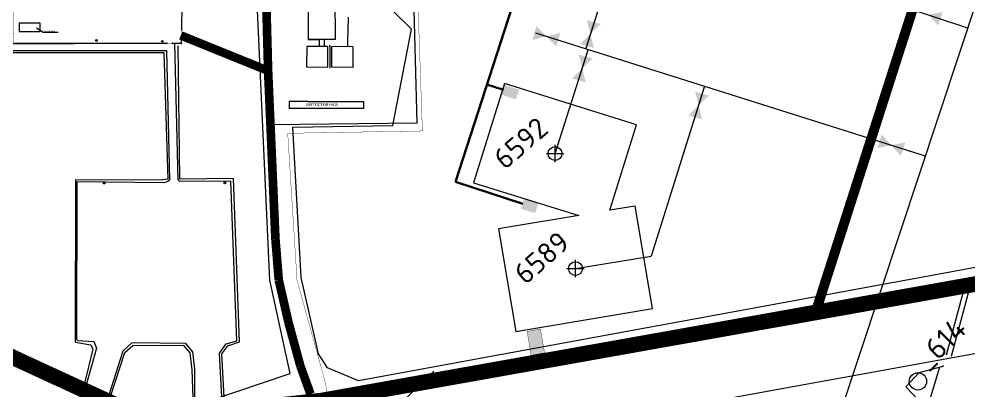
# Model space of a CAD drawing. Header units: millimetres. Extents: x 519 to 9564855, y -810 to 5021775.
# Drawn here: x 9529345 to 9529894, y 4999729 to 4999943 of the extents above; entities that cross this region are included whole.
import ezdxf

# ---------------------------------------------------------------- set-up
doc = ezdxf.new("R2010")
doc.units = ezdxf.units.MM
doc.header["$LTSCALE"] = 2
doc.header["$MEASUREMENT"] = 0
doc.header["$PDMODE"] = 2
doc.header["$PDSIZE"] = 5
for name, pattern in [('1', [0]), ('92051501$0$GROUND1', [60, 50, -10]), ('92051501$0$GROUND2', [35, 25, -10])]:
    doc.linetypes.add(name, pattern=pattern)
for name, color, linetype in [('164 скв. на 2011 год (измененные)', 121, 'Continuous'), ('Existing roads', 41, 'Continuous'), ('ograda', 252, 'Ограда металлическая на фундаменте'), ('ograzhdenie', 253, 'Ограда металлическая 1 м и более'), ('OilColl&Flowlines', 3, 'Continuous'), ('OLD WELLS(dr.bfr2000)', 24, 'Continuous'), ('otsypka', 30, 'Откос неукрепленный ЛЕВЫЙ'), ('POINT', 7, 'Continuous'), ('PPLINE_WAT', 7, 'WTR_LINE'), ('ROAD_ASF', 9, 'Continuous'), ('ROAD_FIELD', 255, '92051501$0$GROUND2'), ('ROAD_GROUND', 9, 'Continuous'), ('Stolb', 1, '1'), ('zdanie', 8, '1'), ('Скважины на 2014 год', 70, 'Continuous')]:
    doc.layers.add(name, color=color, linetype=linetype)
for name, color, linetype, lineweight in [('Оптиковолоконный кабель', 220, 'CAB6', 20), ('Электро', 1, 'Continuous', 30), ('Электроснаб', 1, 'Continuous', 18), ('Электроснабжене', 1, 'Continuous', 18)]:
    doc.layers.add(name, color=color, linetype=linetype, lineweight=lineweight)
doc.styles.add('92051501$0$STANDARD', font='simplex.shx')
doc.styles.add('Elect', font='isocpeur.ttf')
doc.styles.get("Standard").update_dxf_attribs({"font": 'isocpeur.ttf', "width": 0.5})
doc.linetypes.add('CAB', pattern='A,0.7,-0.43403,["K",Standard,S=0.9,R=0,X=-0.4,Y=-0.3],-0.8', length=1.93403)
doc.linetypes.add('CAB6', pattern='A,0.9,-0.9,["6",Standard,S=0.9,R=0,X=-0.8,Y=-0.4],11', length=12.8)
doc.linetypes.add('WTR_LINE', pattern='A,0.5,-0.2,["W",92051501$0$STANDARD,S=0.1,R=0,X=-0.1,Y=-0.05],-0.05', length=0.75)
doc.linetypes.add('Ограда металлическая 1 м и более', pattern='A,1,[8,митяй.shx,S=0.05,R=0,X=0,Y=0],-0.175,[1,митяй.shx,S=0.015,R=0,X=0,Y=0],-0.15,-0.175,1', length=2.5)
doc.linetypes.add('Ограда металлическая на фундаменте', pattern='A,0.75,-0.5,0.5,[1,митяй.shx,S=0.05,R=0,X=0,Y=0],-0.5,0.5,-0.5,0.75', length=4)
doc.linetypes.add('Откос неукрепленный ЛЕВЫЙ', pattern='A,0.5,[5,митяй.shx,S=0.6,R=0,X=0,Y=0],0.5,[5,митяй.shx,S=0.25,R=0,X=0,Y=0]', length=1)
doc.linetypes.add('Откос неукрепленный ПРАВЫЙ', pattern='A,0.5,[5,митяй.shx,S=0.6,R=180,X=0,Y=0],0.5,[5,митяй.shx,S=0.25,R=180,X=0,Y=0]', length=1)

# ---------------------------------------------------------------- blocks, each defined once
blk = doc.blocks.new('CROSS')
at = {"color": 0}
for p, q in [((-50, 0), (50, 0)), ((0, -50), (0, 50))]:
    blk.add_line(p, q, dxfattribs=at)

msp = doc.modelspace()

# ---------------------------------------------------------------- hatches: boundary and pattern name
at = {"linetype": 'ByBlock', "lineweight": 0, "ltscale": 80}
h = msp.add_hatch(color=9, dxfattribs=at)
h.set_gradient(color1=(194, 199, 198), color2=(201, 207, 205), tint=1)
h.paths.add_polyline_path([(9529638.98322, 4999762.68144), (9529641.24262, 4999748.88393), (9529649.06351, 4999750.25908), (9529646.62148, 4999764.03542)])
at = {"layer": 'Электро'}
for points in [[(9529632.5039, 4999896.80069), (9529634.29966, 4999902.43282), (9529626.08881, 4999905.05079), (9529624.29305, 4999899.41867)], [(9529643.60157, 4999830.98341), (9529645.39734, 4999836.61554), (9529637.18648, 4999839.23351), (9529635.39072, 4999833.60139)]]:
    msp.add_hatch(color=256, dxfattribs=at).paths.add_polyline_path(points)
at = {"layer": 'Электроснаб', "linetype": 'ByBlock', "lineweight": 0}
for points in [[(9529632.5039, 4999896.80069), (9529634.29966, 4999902.43282), (9529626.08881, 4999905.05079), (9529624.29305, 4999899.41867)], [(9529643.60157, 4999830.98341), (9529645.39734, 4999836.61554), (9529637.18648, 4999839.23351), (9529635.39072, 4999833.60139)]]:
    msp.add_hatch(color=1, dxfattribs=at).paths.add_polyline_path(points)
at = {"layer": 'Электроснабжене', "linetype": 'ByBlock', "lineweight": 0}
for points in [[(9529632.5039, 4999896.80069), (9529634.29966, 4999902.43282), (9529626.08881, 4999905.05079), (9529624.29305, 4999899.41867)], [(9529643.60157, 4999830.98341), (9529645.39734, 4999836.61554), (9529637.18648, 4999839.23351), (9529635.39072, 4999833.60139)]]:
    msp.add_hatch(color=1, dxfattribs=at).paths.add_polyline_path(points)

# ---------------------------------------------------------------- linework, layer by layer
at = {"color": 3, "lineweight": 0}
for p, q in [((9529512.308, 4999967.452, -0.129), (9529512.518, 4999931.472, -0.129)), ((9529527.838, 4999967.512, -0.129), (9529528.048, 4999931.532, -0.129)), ((9529528.048, 4999931.532, -0.129), (9529512.518, 4999931.472, -0.129)), ((9529512.518, 4999931.472, -0.129), (9529515.788, 4999931.472, -0.129)), ((9529512.518, 4999931.472, -0.129), (9529518.788, 4999931.472, -0.129)), ((9529518.788, 4999931.472, -0.129), (9529518.73909, 4999927.40633, -0.129)), ((9529521.748, 4999931.532, -0.129), (9529521.69794, 4999927.37074, -0.129)), ((9529528.048, 4999931.532, -0.129), (9529521.748, 4999931.532, -0.129)), ((9529511.618, 4999927.492, -0.129), (9529511.588, 4999915.642, -0.129)), ((9529523.61694, 4999927.34765, -0.129), (9529511.618, 4999927.492, -0.129)), ((9529523.61692, 4999927.33125, -0.129), (9529523.58691, 4999915.48042, -0.129)), ((9529511.588, 4999915.642, -0.129), (9529523.58696, 4999915.49765, -0.129))]:
    msp.add_line(p, q, dxfattribs=at)
at = {"color": 5, "lineweight": 0}
msp.add_line((9529535.31833, 4999927.20688, -0.129), (9529535.50357, 4999940.39203, -0.129), dxfattribs=at)
at = {"color": 5, "linetype": 'ByBlock', "lineweight": 0, "ltscale": 5}
msp.add_line((9529535.55798, 4999944.26496, -0.129), (9529535.50357, 4999940.39203, -0.129), dxfattribs=at)
at = {"lineweight": 0}
for p, q in [((9529524.91692, 4999927.33125, -0.129), (9529524.91692, 4999928.1037, -0.129)), ((9529524.91692, 4999927.33125, -0.129), (9529524.91692, 4999914.83184, -0.129)), ((9529526.18899, 4999915.47625, -0.129), (9529526.21873, 4999927.30396, -0.129)), ((9529538.218, 4999927.172, -0.129), (9529526.21891, 4999927.31635, -0.129)), ((9529535.31864, 4999927.23295, -0.129), (9529535.31833, 4999927.20688, -0.129)), ((9529538.218, 4999927.172, -0.129), (9529538.188, 4999915.322, -0.129)), ((9529538.188, 4999915.322, -0.129), (9529526.18899, 4999915.47625, -0.129)), ((9529538.188, 4999915.322), (9529526.18899, 4999915.47625))]:
    msp.add_line(p, q, dxfattribs=at)
at = {"linetype": 'ByBlock', "lineweight": 0, "ltscale": 5}
for p, q in [((9529501.518, 4999895.632), (9529501.518, 4999891.632)), ((9529512.518, 4999895.632), (9529501.518, 4999895.632)), ((9529512.518, 4999895.632), (9529540.943, 4999895.632)), ((9529540.943, 4999895.632), (9529544.443, 4999895.632)), ((9529544.443, 4999895.632), (9529544.443, 4999891.632)), ((9529544.443, 4999891.632), (9529501.518, 4999891.632))]:
    msp.add_line(p, q, dxfattribs=at)
at = {"color": 3, "linetype": 'ByBlock', "lineweight": 0, "ltscale": 2, "const_width": 0.2, "elevation": -0.0749}
msp.add_lwpolyline([(9529439.3088, 4999929.1994), (9529342.2231, 4999929.3051), (9529343.7606, 5000047.7532), (9529440.73, 5000046.83), (9529439.3088, 4999929.1994)], dxfattribs=at)
at = {"color": 3, "linetype": 'ByBlock', "lineweight": 0, "ltscale": 80}
for points in [[(9529694.4, 4999994.2), (9529672.63417, 4999925.59519)], [(9529643.80813, 4999935.25361), (9529868.98613, 4999864.10253)]]:
    msp.add_lwpolyline(points, dxfattribs=at)
at = {"lineweight": 0, "elevation": 25.0928}
msp.add_lwpolyline([(9529355.41923, 4999938.17161), (9529359.27736, 4999935.71127), (9529368.07855, 4999935.68343)], dxfattribs=at)
at = {"color": 9, "linetype": 'ByBlock', "lineweight": 0, "ltscale": 80, "const_width": 0.2, "elevation": 0.00005}
msp.add_lwpolyline([(9529638.98322, 4999762.68144), (9529641.24262, 4999748.88393), (9529649.06351, 4999750.25908), (9529646.62148, 4999764.03542), (9529638.98322, 4999762.68144)], dxfattribs=at)
at = {"layer": '164 скв. на 2011 год (измененные)', "color": 0, "linetype": 'ByBlock', "lineweight": 0, "elevation": 0.00005}
for points in [[(9529686.83434, 4999832.69838), (9529702.24313, 4999882.16027), (9529625.83328, 4999905.96413), (9529607.98039, 4999848.65674), (9529668.88857, 4999829.6821)], [(9529668.88857, 4999829.6821), (9529622.51487, 4999821.8877), (9529632.46401, 4999762.69414), (9529711.38875, 4999775.95965), (9529701.43962, 4999835.15321), (9529686.83434, 4999832.69838)]]:
    msp.add_lwpolyline(points, dxfattribs=at)
at = {"layer": '164 скв. на 2011 год (измененные)', "color": 0, "linetype": 'ByBlock', "lineweight": 0}
for centre in [(9529655.1, 4999865.5), (9529666.9, 4999799)]:
    msp.add_circle(centre, 4, dxfattribs=at)
for p in [(9529655.1, 4999865.5), (9529666.9, 4999799)]:
    msp.add_point(p, dxfattribs=at)
at = {"layer": 'Existing roads', "lineweight": 0, "const_width": 5.7, "flags": 128}
msp.add_lwpolyline([(9529806.63412, 4999776.84575), (9529944.25, 5000206.25)], dxfattribs=at)
at = {"layer": 'ograda', "lineweight": 0}
for points, elevation in [([(9529439.4902, 4999936.721), (9529440.2106, 4999999.9812)], -0.0736), ([(9529342.2231, 4999929.3051), (9529430.825, 4999929.3354)], -0.4306), ([(9529433.8839, 4999929.3126), (9529439.3088, 4999929.2994), (9529439.2706, 4999932.1848)], -0.112)]:
    msp.add_lwpolyline(points, dxfattribs=dict(at, elevation=elevation))
at = {"layer": 'ograzhdenie', "lineweight": 0}
for points, elevation in [([(9529331.2612, 4999946.1188), (9529324.1728, 4999928.967), (9529430.55487, 4999929.35187)], -9.7024), ([(9529462.79709, 4999720.94925), (9529461.1486, 4999750.011), (9529465.0826, 4999755.5841), (9529471.1922, 4999757.2942), (9529467.8347, 4999849.4839), (9529438.3483, 4999849.2774), (9529437.2858, 4999850.2363), (9529435.41921, 4999929.36947)], -9.1111), ([(9529322.4948, 4999925.025), (9529430.65241, 4999925.06557)], -9.6425), ([(9529430.65241, 4999925.06557), (9529432.357, 4999850.1637), (9529431.3247, 4999849.3001), (9529428.9952, 4999848.5097), (9529378.8196, 4999849.2326), (9529378.5784, 4999758.0029), (9529379.2516, 4999757.3564), (9529388.5415, 4999756.9037), (9529390.1684, 4999753.0077), (9529384.39251, 4999732.29785)], -9.5317), ([(9529397.53391, 4999726.07863), (9529405.5868, 4999751.5106), (9529410.6013, 4999756.1069), (9529412.3038, 4999756.3121), (9529441.3336, 4999755.909), (9529445.5504, 4999750.9043), (9529446.8722, 4999740.9983), (9529446.79423, 4999719.21342)], -9.202)]:
    msp.add_lwpolyline(points, dxfattribs=dict(at, elevation=elevation))
at = {"layer": 'OilColl&Flowlines', "color": 3, "linetype": 'ByBlock', "lineweight": 0, "ltscale": 25}
msp.add_line((9529969.32587, 5000167.35196, -25.2319), (9529790.56897, 4999627.10811, -25.2319), dxfattribs=at)
at = {"layer": 'OilColl&Flowlines', "linetype": 'ByBlock', "lineweight": 0, "ltscale": 25}
msp.add_line((9529734.9, 4999990.7), (9529893.51054, 4999938.22085, -25.2319), dxfattribs=at)
at = {"layer": 'OilColl&Flowlines', "color": 3, "linetype": 'ByBlock', "lineweight": 0, "ltscale": 80}
for points in [[(9529655.1, 4999865.5), (9529674.30219, 4999925.49331)], [(9529741.54186, 4999904.372), (9529710.62869, 4999806.25572)], [(9529666.9, 4999799), (9529710.62869, 4999806.25572)]]:
    msp.add_lwpolyline(points, dxfattribs=at)
at = {"layer": 'OilColl&Flowlines', "linetype": 'ByBlock', "lineweight": 0, "ltscale": 25}
for points in [[(9529876.42844, 4999939.51435), (9529870.92387, 4999945.69437), (9529879.02821, 4999947.37145)], [(9529644.32207, 4999939.18621), (9529650.08381, 4999933.24523), (9529642.0579, 4999931.2259)], [(9529673.46043, 4999942.59081), (9529681.42074, 4999940.32664), (9529675.47976, 4999934.5649)], [(9529658.10972, 4999935.26455), (9529655.84555, 4999927.30424), (9529650.08381, 4999933.24523)], [(9529669.53877, 4999928.80316), (9529675.47976, 4999934.5649), (9529677.49908, 4999926.53899)], [(9529841.29227, 4999868.61529), (9529843.89205, 4999876.47239), (9529849.39661, 4999870.29237)], [(9529854.90118, 4999864.11235), (9529849.39661, 4999870.29237), (9529857.50095, 4999871.96945)]]:
    msp.add_solid(points, dxfattribs=at)
at = {"layer": 'OilColl&Flowlines', "color": 3, "linetype": 'ByBlock', "lineweight": 0, "ltscale": 25}
for points in [[(9529668.82236, 4999922.70813), (9529676.78267, 4999920.44396), (9529670.84168, 4999914.68221)], [(9529664.9007, 4999908.92047), (9529670.84168, 4999914.68221), (9529672.86101, 4999906.6563)], [(9529736.02947, 4999901.30715), (9529743.98977, 4999899.04298), (9529738.04879, 4999893.28124)], [(9529732.10781, 4999887.5195), (9529738.04879, 4999893.28124), (9529740.06811, 4999885.25533)]]:
    msp.add_solid(points, dxfattribs=at)
at = {"layer": 'OLD WELLS(dr.bfr2000)', "lineweight": 0}
msp.add_circle((9529864.8, 4999733.8), 5, dxfattribs=at)
at = {"layer": 'otsypka', "linetype": 'Откос неукрепленный ПРАВЫЙ', "lineweight": 0, "elevation": 25.0928}
for points in [[(9529295.17661, 4999856.97423), (9529323.22859, 4999923.87865), (9529429.07591, 4999923.9711), (9529431.35207, 4999850.75959), (9529427.1511, 4999850.16825), (9529378.07458, 4999850.30024), (9529377.79359, 4999756.55475), (9529386.95096, 4999754.89715), (9529388.11476, 4999752.46386), (9529383.22705, 4999732.84941)], [(9529464.03406, 4999721.07046), (9529462.55992, 4999749.67966), (9529466.07052, 4999754.28908), (9529472.86873, 4999756.62515), (9529469.39986, 4999851.13688), (9529438.34129, 4999850.77519), (9529437.26838, 4999927.82411)]]:
    msp.add_lwpolyline(points, dxfattribs=at)
at = {"layer": 'otsypka', "lineweight": 0, "elevation": 25.0928}
msp.add_lwpolyline([(9529398.51705, 4999725.61336), (9529406.43402, 4999750.39837), (9529411.20574, 4999754.58616), (9529440.22954, 4999754.69927), (9529444.04692, 4999750.30719), (9529445.24576, 4999740.54343), (9529445.91988, 4999718.98876)], dxfattribs=at)
at = {"layer": 'PPLINE_WAT', "color": 5, "lineweight": 0, "ltscale": 2}
msp.add_lwpolyline([(9529678.04536, 4999710.05417), (9530509.067, 4999861.038), (9530574.027, 4999857.44), (9530635.798, 4999849.551), (9530710.92893, 4999832.69702), (9530791.425, 4999806.726), (9532887.30423, 4999049.66301), (9532891.568, 4999047.93), (9533000, 4999292.00293)], dxfattribs=at)
at = {"layer": 'ROAD_ASF', "lineweight": 0}
for points in [[(9527474.32311, 5000617.56906), (9528116.89056, 5000310.63684), (9528226.81042, 5000254.72721), (9528337.76363, 5000207.62802), (9528423.33384, 5000175.53919), (9528508.23721, 5000140.55539), (9528831.91636, 4999991.29355), (9528958.52373, 4999929.76891), (9529199.19997, 4999816.72519), (9529420.2383, 4999714.80045), (9529519.78295, 4999725.69735), (9530586.07899, 4999915.82845), (9531035.1768, 4999767.30001), (9531137.77581, 4999727.02189), (9531247.69257, 4999681.75617), (9532796.3991, 4999126.78216), (9532853.27595, 4999098.34373), (9532865.72759, 4999063.50198), (9532802.29469, 4998894.888), (9532387.6961, 4997953.31546)], [(9527471.737, 5000612.155), (9528114.237, 5000305.255), (9528224.27506, 5000249.28525), (9528335.537, 5000202.055), (9528421.137, 5000169.955), (9528505.837, 5000135.055), (9528829.3486, 4999985.87043), (9528955.937, 4999924.355), (9529196.66831, 4999811.28542), (9529419.237, 4999708.655), (9529520.637, 4999719.755), (9530585.637, 4999909.655), (9531033.137, 4999761.655), (9531135.537, 4999721.455), (9531245.537, 4999676.155), (9531543.14748, 4999569.50724)]]:
    msp.add_lwpolyline(points, dxfattribs=at)
at = {"layer": 'ROAD_FIELD', "linetype": '92051501$0$GROUND1', "lineweight": 0}
msp.add_lwpolyline([(9529585.07021, 4999739.68707), (9529094.92907, 4999263.14809), (9528683.32141, 4998861.5256), (9528930.86741, 4998380.17308), (9529141.037, 4998211.955), (9529426.18971, 4997928.22589), (9529598.45821, 4997718.90947)], dxfattribs=at)
at = {"layer": 'ROAD_GROUND', "color": 8, "lineweight": 0}
for points, const_width in [([(9527473.0333, 5000614.86048), (9528115.56378, 5000307.94592), (9528225.54274, 5000252.00623), (9528336.65031, 5000204.84151), (9528422.23542, 5000172.7471), (9528507.0371, 5000137.8052), (9528830.63248, 4999988.58199), (9528957.24834, 4999927.05352), (9529197.94374, 4999814.00088), (9529419.73765, 4999711.72773), (9529520.20998, 4999722.72618), (9530585.85799, 4999912.74173), (9531034.1569, 4999764.47751), (9531136.65641, 4999724.23844), (9531246.61478, 4999678.95558), (9532795.21805, 4999124.01858), (9532850.85648, 4999096.19937), (9532862.5323, 4999063.52849), (9532799.51584, 4998896.0215), (9532384.95048, 4997954.52443)], 9), ([(9529489.30906, 4999913.35931), (9529484.79633, 5000082.39723), (9529343.04982, 5000111.33366), (9529323.993, 5000108.872)], 5), ([(9529493.54297, 4999816.06846), (9529489.30906, 4999913.35931), (9529438.85775, 4999933.81111)], 5), ([(9529495.46099, 4999792.38459), (9529493.54297, 4999816.06846)], 5), ([(9529501.14958, 4999767.60558), (9529495.46099, 4999792.38459)], 5), ([(9529507.96162, 4999742.6539), (9529501.14958, 4999767.60558)], 5), ([(9529513.79228, 4999726.52661), (9529507.96162, 4999742.6539)], 5)]:
    msp.add_lwpolyline(points, dxfattribs=dict(at, const_width=const_width))
at = {"layer": 'ROAD_GROUND', "linetype": '92051501$0$GROUND2', "lineweight": 0}
for points in [[(9529881.21348, 4999749.18995), (9529891.17251, 4999785.82514)], [(9529884.10842, 4999748.40298), (9529894.06745, 4999785.03817)], [(9529869.78543, 4999717.15298), (9529870.037, 4999717.755), (9529857.837, 4999730.655), (9529865.56542, 4999739.01542), (9529879.437, 4999742.655), (9529879.56977, 4999743.14341)], [(9529870.037, 4999717.755), (9529877.4579, 4999742.13573)]]:
    msp.add_lwpolyline(points, dxfattribs=at)
at = {"layer": 'Stolb', "lineweight": 0}
for centre in [(9529390.1109, 4999930.8879, -0.1807), (9529390.1109, 4999930.8879, -0.1807), (9529428.22, 4999930.3784, 0.212), (9529428.22, 4999930.3784, 0.1371), (9529428.22, 4999930.3784, 0.1371), (9529394.6264, 4999848.4489, -8.8952), (9529464.3725, 4999848.5874, -9.1784)]:
    msp.add_circle(centre, 0.5, dxfattribs=at)
at = {"layer": 'zdanie', "lineweight": 0, "elevation": -0.4623}
msp.add_lwpolyline([(9529345.3845, 4999936.0559), (9529357.5795, 4999936.0299), (9529357.6634, 4999940.8749), (9529345.4684, 4999940.9009), (9529345.3845, 4999936.0559)], dxfattribs=at)
at = {"layer": 'Оптиковолоконный кабель', "color": 6, "linetype": 'CAB', "lineweight": 20, "ltscale": 0.5, "elevation": -31.4499}
msp.add_lwpolyline([(9528891.2561, 5000148.2248), (9528914.4056, 5000135.5364), (9528940.015, 5000125.1846), (9528963.175, 5000166.1029), (9529030.5914, 5000133.6933), (9529034.9809, 5000125.6898), (9529014.576, 5000079.7806), (9528948.80722, 4999950.23687), (9528967.9265, 4999940.5301), (9528972.0682, 4999927.432), (9529401.5593, 4999724.1736), (9529440.4366, 4999717.5799), (9529502.05899, 4999738.40584), (9529490.25463, 4999792.22354), (9529482.2404, 4999969.6715), (9529515.34239, 4999969.85996)], dxfattribs=at)
at = {"layer": 'Оптиковолоконный кабель', "linetype": 'CAB', "lineweight": 0, "ltscale": 0.5, "elevation": -37.2261}
msp.add_lwpolyline([(9530281.0979, 4999871.2053), (9529883.41911, 4999796.94718), (9529541.5187, 4999734.0771), (9529523.7017, 4999741.6459), (9529518.5176, 4999749.7475), (9529508.4993, 4999793.9301), (9529503.5271, 4999880.8193), (9529561.3012, 4999881.7325), (9529572.1065, 4999937.4282), (9529550.0676, 4999959.4144)], dxfattribs=at)
at = {"layer": 'Оптиковолоконный кабель', "linetype": 'CAB', "lineweight": 20, "ltscale": 0.5, "const_width": 0.2}
for points in [[(9529522.35859, 4999733.17706), (9529506.00922, 4999792.30846), (9529500.64392, 4999877.2274), (9529578.44854, 4999878.56784), (9529575.81415, 4999954.92989)], [(9530138.71522, 4996908.40112), (9529977.05627, 4997230.84606), (9529866.47506, 4997622.20431), (9529729.29183, 4998159.15482), (9529664.95599, 4998424.37676), (9529536.03736, 4999648.58329), (9529522.35859, 4999733.17706), (9529522.35859, 4999733.17706)]]:
    msp.add_lwpolyline(points, dxfattribs=at)
at = {"layer": 'Скважины на 2014 год', "color": 0, "lineweight": 0, "ltscale": 5}
for p, q in [((9529575.43425, 4999883.21277), (9529572.75501, 4999980.93067)), ((9529490.66062, 4999882.30193), (9529575.43425, 4999883.21277))]:
    msp.add_line(p, q, dxfattribs=at)
at = {"layer": 'Электро', "ltscale": 0.5}
for p, q in [((9529665.29123, 5000057.80091), (9529597.50223, 4999849.16783)), ((9529625.33758, 4999902.335, 0.00005), (9529615.78571, 4999905.43859)), ((9529636.43525, 4999836.51772, 0.00005), (9529597.50223, 4999849.16783))]:
    msp.add_line(p, q, dxfattribs=at)
at = {"layer": 'Электроснаб', "color": 1, "linetype": 'ByBlock', "lineweight": 0, "ltscale": 0.5}
for p, q in [((9529665.29123, 5000057.80091), (9529597.50223, 4999849.16783)), ((9529625.33758, 4999902.335, 0.00005), (9529615.78571, 4999905.43859)), ((9529636.43525, 4999836.51772, 0.00005), (9529597.50223, 4999849.16783))]:
    msp.add_line(p, q, dxfattribs=at)
at = {"layer": 'Электроснабжене', "color": 1, "linetype": 'ByBlock', "lineweight": 0, "ltscale": 0.5}
for p, q in [((9529665.29123, 5000057.80091), (9529597.50223, 4999849.16783)), ((9529625.33758, 4999902.335, 0.00005), (9529615.78571, 4999905.43859)), ((9529636.43525, 4999836.51772, 0.00005), (9529597.50223, 4999849.16783))]:
    msp.add_line(p, q, dxfattribs=at)

# ---------------------------------------------------------------- block references
at = {"layer": 'POINT', "lineweight": 0, "xscale": 0.0020000003278255, "yscale": 0.0020000003278255, "zscale": 0.0020000003278255}
for p in [(9529428.22, 4999930.3784, 0.212), (9529430.825, 4999929.3354, -0.1113), (9529433.8839, 4999929.3126, -0.112), (9529439.3088, 4999929.2994, -0.0749)]:
    msp.add_blockref('CROSS', p, dxfattribs=at)

# ---------------------------------------------------------------- texts
at = {"lineweight": 0}
msp.add_text('Контейнер', height=1, dxfattribs=at).set_placement((9529359.41566, 4999935.92893, 25.0928))
at = {"linetype": 'ByBlock', "lineweight": 0, "ltscale": 5}
msp.add_text('автостоянка', height=2.25, dxfattribs=at).set_placement((9529511.10829, 4999893.05096))
at = {"layer": '164 скв. на 2011 год (измененные)', "color": 0, "linetype": 'ByBlock', "lineweight": 0, "style": 'Elect'}
for s, p in [('6592', (9529626.1635, 4999855.6789)), ('6589', (9529637.9635, 4999789.1789))]:
    msp.add_text(s, height=12, rotation=41, dxfattribs=at).set_placement(p)
at = {"layer": 'OLD WELLS(dr.bfr2000)', "lineweight": 0, "style": 'Elect'}
msp.add_text(' _614', height=12.5, rotation=44.9999999, dxfattribs=at).set_placement((9529864.8, 4999733.8))

doc.saveas('drawing.dxf')
